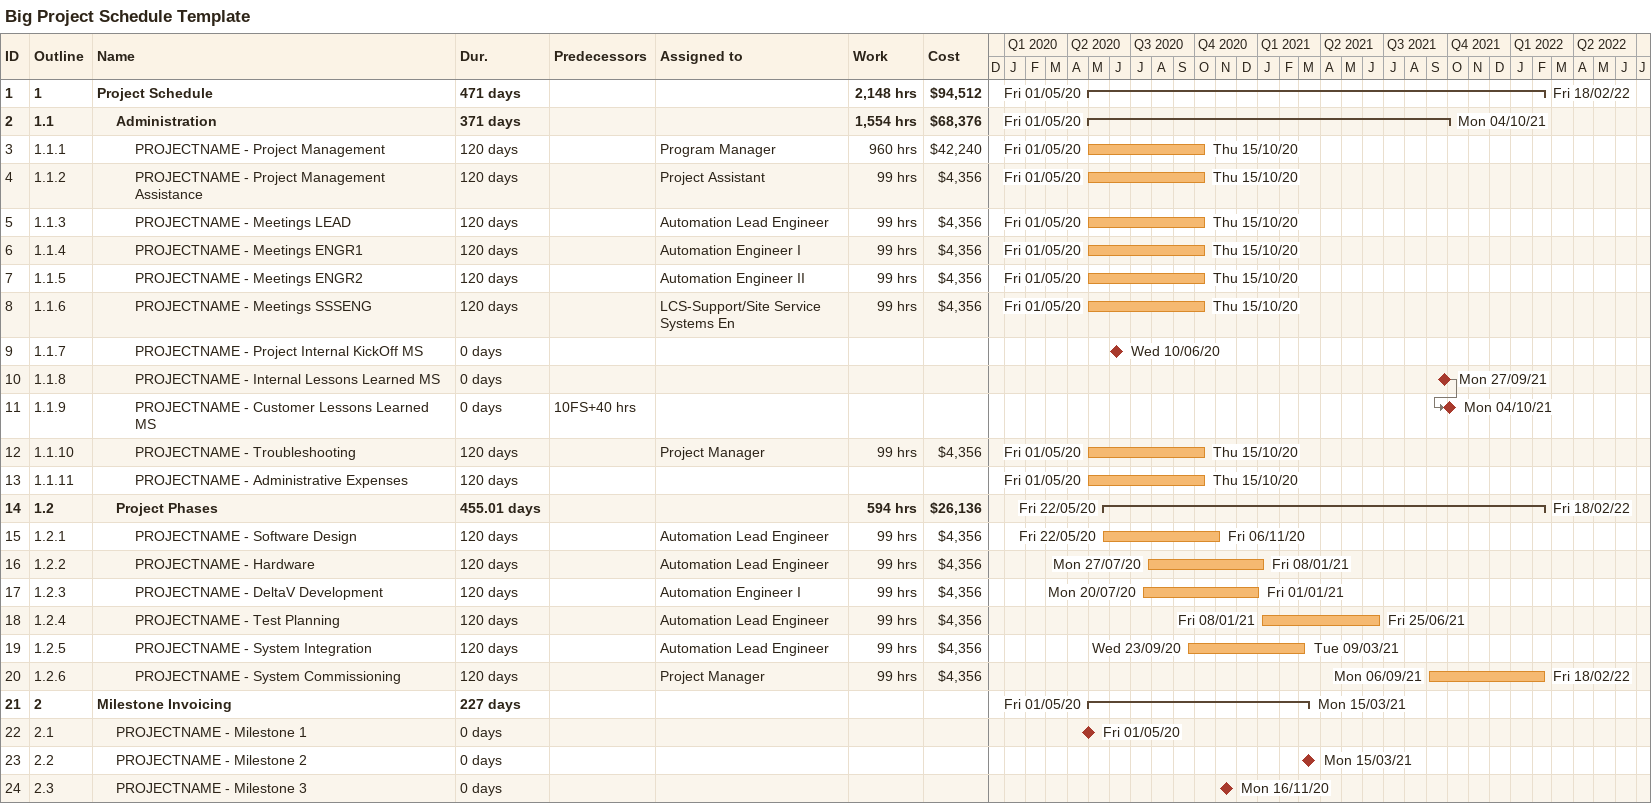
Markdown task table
Big Project Schedule Template

| ID | WBS | Task | Duration | Start | Finish | Predecessors | Resources | Work (h) | Cost ($) |
|---|---|---|---|---|---|---|---|---|---|
| 1 | 1 | **Project Schedule** | 471d | 2020-05-01 | 2022-02-18 |  |  | 2148 | 94512 |
| 2 | 1.1 | **Administration** | 371d | 2020-05-01 | 2021-10-04 |  |  | 1554 | 68376 |
| 3 | 1.1.1 | PROJECTNAME - Project Management | 120d | 2020-05-01 | 2020-10-15 |  | Program Manager | 960 | 42240 |
| 4 | 1.1.2 | PROJECTNAME - Project Management Assistance | 120d | 2020-05-01 | 2020-10-15 |  | Project Assistant | 99 | 4356 |
| 5 | 1.1.3 | PROJECTNAME - Meetings LEAD | 120d | 2020-05-01 | 2020-10-15 |  | Automation Lead Engineer | 99 | 4356 |
| 6 | 1.1.4 | PROJECTNAME - Meetings ENGR1 | 120d | 2020-05-01 | 2020-10-15 |  | Automation Engineer I | 99 | 4356 |
| 7 | 1.1.5 | PROJECTNAME - Meetings ENGR2 | 120d | 2020-05-01 | 2020-10-15 |  | Automation Engineer II | 99 | 4356 |
| 8 | 1.1.6 | PROJECTNAME - Meetings SSSENG | 120d | 2020-05-01 | 2020-10-15 |  | LCS-Support/Site Service Systems En | 99 | 4356 |
| 9 | 1.1.7 | PROJECTNAME - Project Internal KickOff MS | 0d | 2020-06-10 | 2020-06-10 |  |  |  |  |
| 10 | 1.1.8 | PROJECTNAME - Internal Lessons Learned MS | 0d | 2021-09-27 | 2021-09-27 |  |  |  |  |
| 11 | 1.1.9 | PROJECTNAME - Customer Lessons Learned MS | 0d | 2021-10-04 | 2021-10-04 | 10FS+40h |  |  |  |
| 12 | 1.1.10 | PROJECTNAME - Troubleshooting | 120d | 2020-05-01 | 2020-10-15 |  | Project Manager | 99 | 4356 |
| 13 | 1.1.11 | PROJECTNAME - Administrative Expenses | 120d | 2020-05-01 | 2020-10-15 |  |  |  |  |
| 14 | 1.2 | **Project Phases** | 455.01d | 2020-05-22 | 2022-02-18 |  |  | 594 | 26136 |
| 15 | 1.2.1 | PROJECTNAME - Software Design | 120d | 2020-05-22 | 2020-11-06 |  | Automation Lead Engineer | 99 | 4356 |
| 16 | 1.2.2 | PROJECTNAME - Hardware | 120d | 2020-07-27 | 2021-01-08 |  | Automation Lead Engineer | 99 | 4356 |
| 17 | 1.2.3 | PROJECTNAME - DeltaV Development | 120d | 2020-07-20 | 2021-01-01 |  | Automation Engineer I | 99 | 4356 |
| 18 | 1.2.4 | PROJECTNAME - Test Planning | 120d | 2021-01-08 | 2021-06-25 |  | Automation Lead Engineer | 99 | 4356 |
| 19 | 1.2.5 | PROJECTNAME - System Integration | 120d | 2020-09-23 | 2021-03-09 |  | Automation Lead Engineer | 99 | 4356 |
| 20 | 1.2.6 | PROJECTNAME - System Commissioning | 120d | 2021-09-06 | 2022-02-18 |  | Project Manager | 99 | 4356 |
| 21 | 2 | **Milestone Invoicing** | 227d | 2020-05-01 | 2021-03-15 |  |  |  |  |
| 22 | 2.1 | PROJECTNAME - Milestone 1 | 0d | 2020-05-01 | 2020-05-01 |  |  |  |  |
| 23 | 2.2 | PROJECTNAME - Milestone 2 | 0d | 2021-03-15 | 2021-03-15 |  |  |  |  |
| 24 | 2.3 | PROJECTNAME - Milestone 3 | 0d | 2020-11-16 | 2020-11-16 |  |  |  |  |
